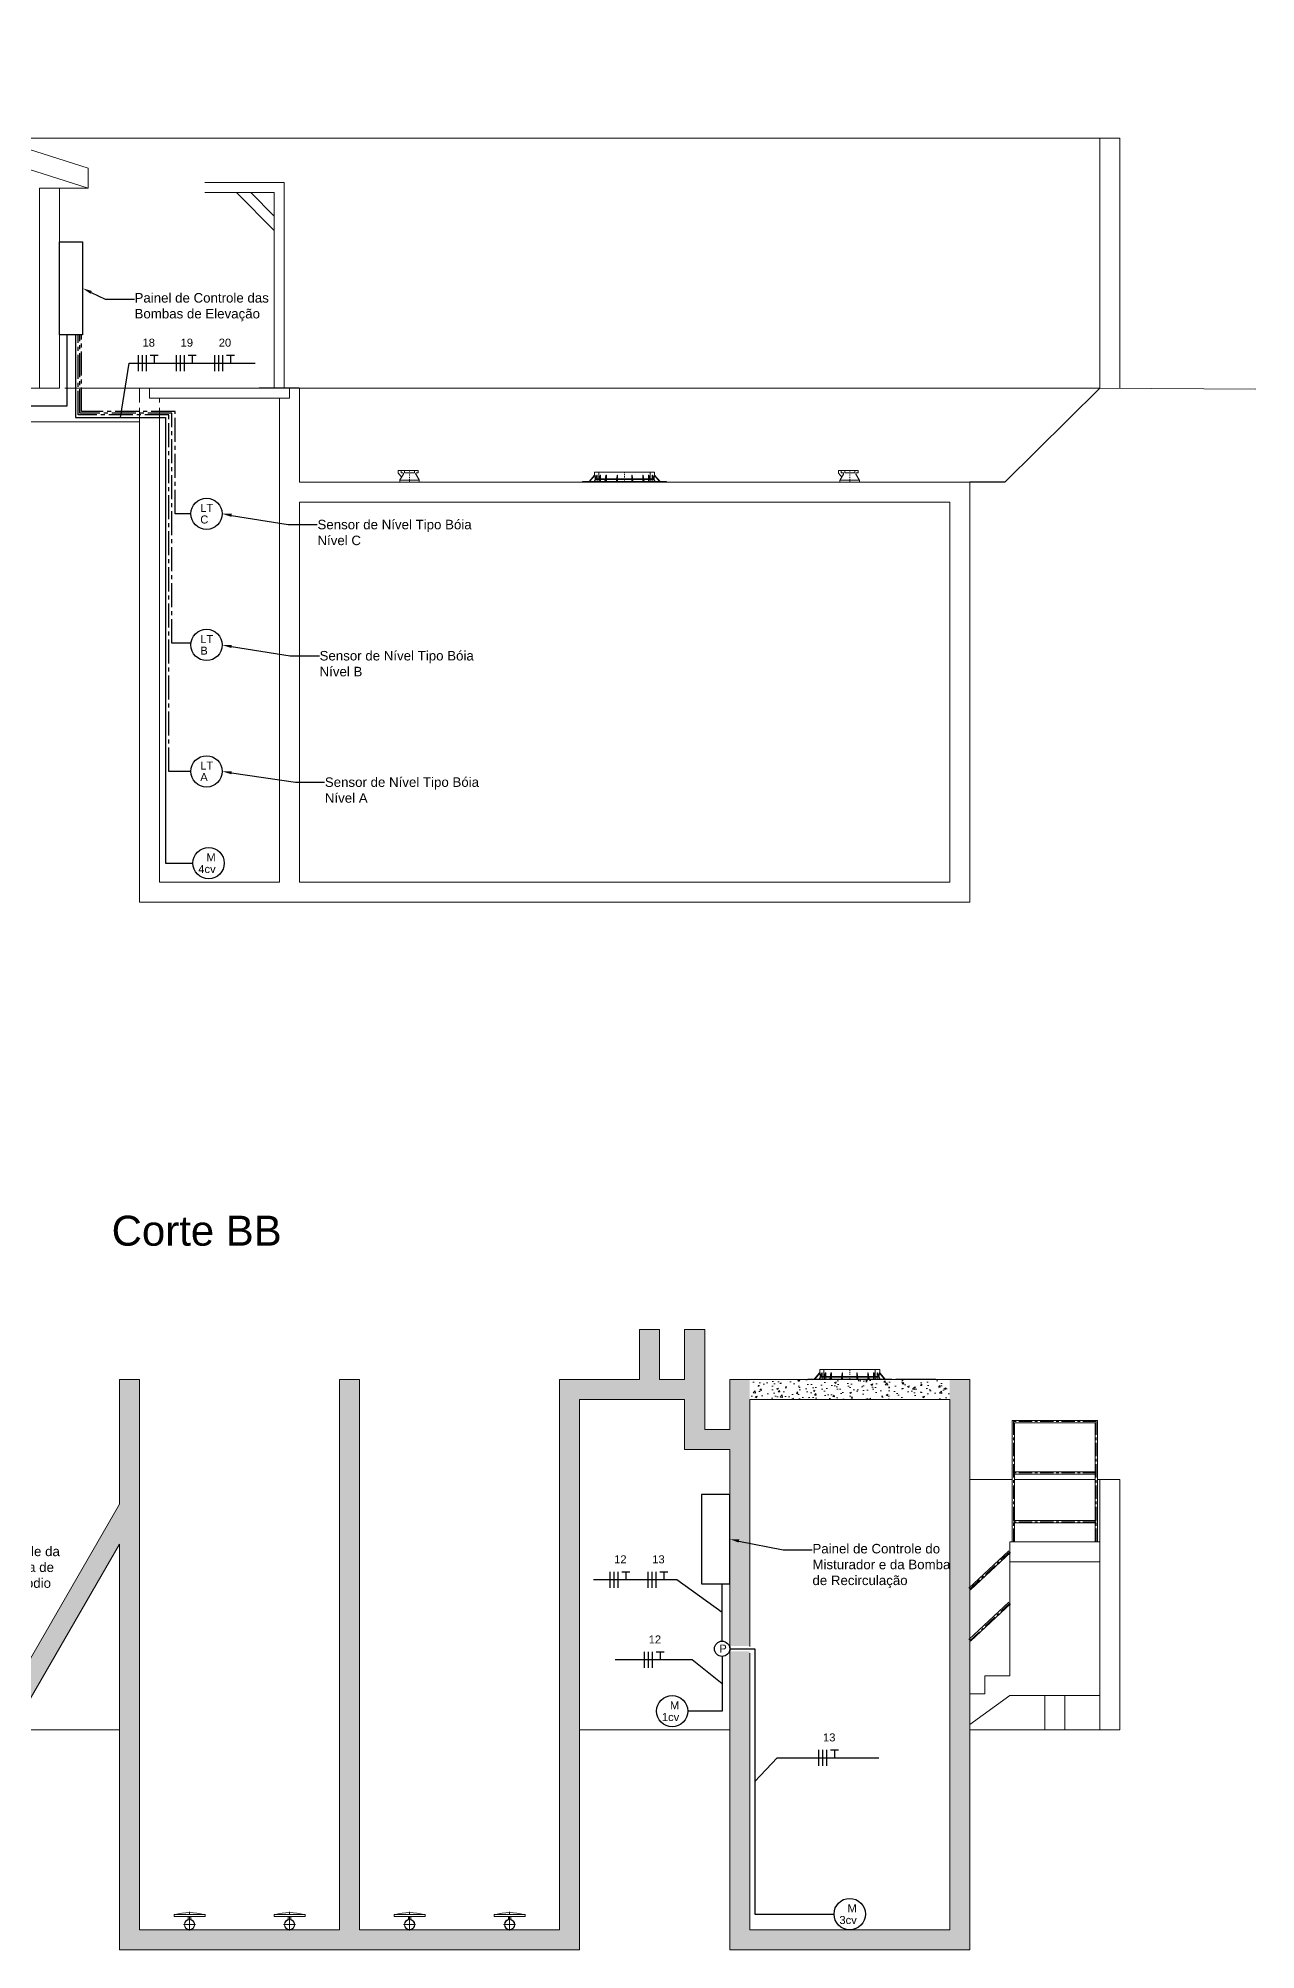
# Model space of a CAD drawing. Header units: millimetres. Extents: x -9869 to 1689, y 100 to 694.
# Drawn here: x 1575.3 to 1689.4, y 457.7 to 636.8 of the extents above; entities that cross this region are included whole.
import ezdxf
from ezdxf import colors
from ezdxf.entities.mleader import LeaderData, LeaderLine
from ezdxf.math import Vec2, Vec3

# ---------------------------------------------------------------- set-up
doc = ezdxf.new("R2010")
doc.units = ezdxf.units.MM
for name, pattern in [('CENTER', [2, 1.25, -0.25, 0.25, -0.25]), ('CENTER2', [1.125, 0.75, -0.125, 0.125, -0.125]), ('SGC_DASHDOT', [1, 0.5, -0.25, 0, -0.25])]:
    doc.linetypes.add(name, pattern=pattern)
for name, color, linetype, lineweight in [('Alvenaria', 8, 'Continuous', 9), ('Aço 1020', 6, 'Continuous', 9), ('Centro', 1, 'CENTER', 5), ('COTAS', 5, 'Continuous', 5), ('PAREDE', 7, 'Continuous', 9), ('SGC-Conexoes (Desenho Unifilar)', 6, 'Continuous', 5), ('SGC-Conexoes (Linhas Externas)', 6, 'Continuous', 9), ('SGC-EIXOS', 9, 'SGC_DASHDOT', 9), ('Solo', 14, 'Continuous', 30)]:
    doc.layers.add(name, color=color, linetype=linetype, lineweight=lineweight)
doc.styles.get("Standard").update_dxf_attribs({"font": 'Arial.ttf'})

# ---------------------------------------------------------------- blocks, each defined once
blk = doc.blocks.new('BB-2-LC01-N0-D0-S0', base_point=(-106625, -46704))
at = {"layer": 'SGC-Conexoes (Linhas Externas)'}
for p, q in [((-107045, -46798), (-106205, -46798)), ((-107045, -46804), (-107045, -46798)), ((-107045, -46804), (-106205, -46804)), ((-106979, -46798), (-106926, -46735)), ((-106975, -46798), (-106921, -46735)), ((-106930, -46798), (-106904, -46735)), ((-106926, -46735), (-106921, -46735)), ((-106925, -46704), (-106325, -46704)), ((-106925, -46704), (-106925, -46735)), ((-106925, -46798), (-106900, -46735)), ((-106921, -46795), (-106921, -46735)), ((-106330, -46771), (-106920, -46771)), ((-106920, -46771), (-106920, -46779)), ((-106920, -46779), (-106330, -46779)), ((-106904, -46735), (-106900, -46735)), ((-106900, -46798), (-106900, -46735)), ((-106884, -46798), (-106869, -46735)), ((-106882, -46704), (-106369, -46704)), ((-106882, -46704), (-106882, -46771)), ((-106879, -46798), (-106865, -46735)), ((-106869, -46735), (-106865, -46735)), ((-106865, -46798), (-106865, -46735)), ((-106822, -46798), (-106812, -46735)), ((-106817, -46798), (-106807, -46735)), ((-106812, -46735), (-106807, -46735)), ((-106807, -46798), (-106807, -46735)), ((-106787, -46771), (-106787, -46779)), ((-106764, -46771), (-106764, -46779)), ((-106708, -46798), (-106701, -46735)), ((-106703, -46798), (-106697, -46735)), ((-106701, -46735), (-106697, -46735)), ((-106697, -46798), (-106697, -46735)), ((-106547, -46798), (-106554, -46735)), ((-106549, -46735), (-106554, -46735)), ((-106554, -46798), (-106554, -46735)), ((-106543, -46798), (-106549, -46735)), ((-106487, -46771), (-106487, -46779)), ((-106464, -46771), (-106464, -46779)), ((-106439, -46735), (-106443, -46735)), ((-106433, -46798), (-106443, -46735)), ((-106443, -46798), (-106443, -46735)), ((-106429, -46798), (-106439, -46735)), ((-106382, -46735), (-106386, -46735)), ((-106371, -46798), (-106386, -46735)), ((-106386, -46798), (-106386, -46735)), ((-106367, -46798), (-106382, -46735)), ((-106369, -46704), (-106369, -46771)), ((-106325, -46798), (-106351, -46735)), ((-106347, -46735), (-106351, -46735)), ((-106351, -46798), (-106351, -46735)), ((-106321, -46798), (-106347, -46735)), ((-106330, -46771), (-106330, -46779)), ((-106276, -46798), (-106329, -46735)), ((-106325, -46735), (-106329, -46735)), ((-106329, -46795), (-106329, -46735)), ((-106325, -46704), (-106325, -46735)), ((-106271, -46798), (-106325, -46735)), ((-106205, -46804), (-106205, -46798)), ((-106205, -46804), (-106205, -46798))]:
    blk.add_line(p, q, dxfattribs=at)
at = {"layer": 'SGC-EIXOS'}
blk.add_line((-106625, -46704), (-106625, -46804), dxfattribs=at)
blk = doc.blocks.new('BB-1-GA01-N0-D0-S0', base_point=(134464, 232532))
at = {"layer": 'SGC-Conexoes (Linhas Externas)'}
for p, q in [((134351, 232646), (134351, 232622)), ((134383, 232646), (134351, 232646)), ((134385, 232582), (134351, 232622)), ((134379, 232646), (134379, 232624)), ((134379, 232646), (134549, 232646)), ((134414, 232646), (134414, 232624)), ((134414, 232624), (134514, 232624)), ((134514, 232646), (134514, 232624)), ((134549, 232646), (134549, 232624)), ((134367, 232549), (134561, 232549)), ((134367, 232532), (134561, 232532))]:
    blk.add_line(p, q, dxfattribs=at)
for points in [[(134367, 232532), (134367, 232549, -0.137976), (134368, 232554), (134402, 232609, 0.58566), (134393, 232624), (134379, 232624)], [(134561, 232532), (134561, 232549, 0.137976), (134559, 232554), (134526, 232609, -0.58566), (134534, 232624), (134549, 232624)]]:
    blk.add_lwpolyline(points, format="xyb", dxfattribs=at)
at = {"layer": 'SGC-EIXOS'}
blk.add_line((134464, 232532), (134464, 232646), dxfattribs=at)

msp = doc.modelspace()

# ---------------------------------------------------------------- hatches: boundary and pattern name
at = {"layer": 'Alvenaria'}
h = msp.add_hatch(dxfattribs=at)
h.set_pattern_fill('AR-CONC', color=256, scale=0.234375)
h.set_pattern_definition([(50, (3204.2076, 583.3335), (1.6810786, -0.1470753), [0.1757812, -1.9335938]), (355, (3204.2076, 583.3335), (-0.3251984, 1.7629503), [0.140625, -1.546875]), (100.45144, (3204.3477, 583.3212), (1.3558801, 1.615875), [0.149391, -1.6433018]), (46.1842, (3204.2076, 583.8022), (2.501347, -0.3879358), [0.263672, -2.9003906]), (96.63564, (3204.416, 583.77), (2.190614, 2.2830905), [0.2240867, -2.464954]), (351.18416, (3204.2076, 583.8022), (2.190614, 2.2830905), [0.2109375, -2.3203125]), (21, (3204.442, 583.685), (1.3990009, -0.943638), [0.1757812, -1.9335938]), (326, (3204.442, 583.685), (0.5702703, 1.6995704), [0.140625, -1.546875]), (71.45144, (3204.5586, 583.6064), (1.9692712, 0.7559324), [0.149391, -1.6433018]), (37.5, (3204.20765, 583.33346), (0.02849966, 0.78021997), [0, -1.528125, 0, -1.5703125, 0, -1.5527344]), (7.5, (3204.20765, 583.3335), (0.61656923, 0.92440245), [0, -0.8953125, 0, -1.49296875, 0, -0.5917969]), (327.5, (3203.685, 583.33346), (1.25114633, -0.05286298), [0, -0.5859375, 0, -1.828125, 0, -2.42578125]), (317.5, (3203.4506, 583.3335), (1.3668426, 0.23462105), [0, -0.76171875, 0, -1.2140625, 0, -1.72265625])])
h.paths.add_polyline_path([(1640.07, 486.12), (1641.945, 486.12), (1641.945, 511.093), (1640.07, 511.093), (1640.07, 506.406), (1637.727, 506.406), (1637.727, 515.781), (1635.852, 515.781), (1635.852, 511.093), (1633.508, 511.093), (1633.508, 515.781), (1631.633, 515.781), (1631.633, 511.093), (1624.133, 511.093), (1624.133, 459.531), (1605.383, 459.531), (1605.383, 511.093), (1603.508, 511.093), (1603.508, 459.531), (1584.758, 459.531), (1584.758, 511.093), (1582.883, 511.093), (1582.883, 499.418), (1571.938, 480.46), (1571.938, 480.15), (1573.924, 480.15), (1582.883, 495.668), (1582.883, 457.656), (1626.008, 457.656), (1626.008, 509.218), (1635.852, 509.218), (1635.852, 504.531), (1640.07, 504.531)])
h.paths.add_polyline_path([(1641.945, 485.62), (1640.07, 485.62), (1640.07, 457.656), (1662.57, 457.656), (1662.57, 511.093), (1660.695, 511.093), (1660.695, 459.531), (1641.945, 459.531)])
h = msp.add_hatch(dxfattribs=at)
h.set_pattern_fill('AR-CONC', color=256, scale=0.009375)
h.set_pattern_definition([(50, (100.7038, -1705.818), (1.7079813, -0.1494289), [0.1785937, -1.9645313]), (355, (100.7038, -1705.818), (-0.3304071, 1.7911579), [0.142875, -1.5716305]), (100.451445, (100.8461, -1705.8304), (1.3775742, 1.6417289), [0.1517813, -1.669596]), (46.1842, (100.7038, -1705.3417), (2.541366, -0.3941468), [0.2678906, -2.9467969]), (96.63556, (100.9156, -1705.3746), (2.2256638, 2.31962), [0.227672, -2.5043963]), (351.18415, (100.7038, -1705.3417), (2.2256638, 2.31962), [0.2143122, -2.357435]), (21, (100.9419, -1705.4608), (1.4213849, -0.9587362), [0.1785937, -1.9645313]), (326, (100.942, -1705.4608), (0.579394, 1.7267622), [0.142875, -1.571625]), (71.451445, (101.0604, -1705.5407), (2.0007789, 0.768026), [0.1517813, -1.6695932]), (37.5, (100.7038, -1705.81796), (0.02895566, 0.79270349), [0, -1.552575, 0, -1.5954375, 0, -1.57757813]), (7.5, (100.7038, -1705.818), (0.62643434, 0.9391929), [0, -0.9096375, 0, -1.51685625, 0, -0.60126563]), (327.5, (100.1728, -1705.81796), (1.27116183, -0.05370697), [0, -0.5953125, 0, -1.857375, 0, -2.46459375]), (317.5, (99.9347, -1705.818), (1.38871108, 0.23837335), [0, -0.77390625, 0, -1.2334875, 0, -1.75021875])])
h.paths.add_polyline_path([(1660.695, 511.093), (1641.945, 511.093), (1641.945, 509.218), (1660.695, 509.218)])

# ---------------------------------------------------------------- linework, layer by layer
at = {"color": 2}
for p, q in [((1577.985, 602.355), (1577.985, 609.029)), ((1578.757, 609.029), (1578.757, 601.282)), ((1582.977, 601.282), (1583.798, 606.378)), ((1583.798, 606.378), (1595.6, 606.378)), ((1584.627, 607.126), (1584.627, 605.626)), ((1585.002, 607.126), (1585.002, 605.626)), ((1585.377, 607.126), (1585.377, 605.626)), ((1585.752, 607.126), (1586.127, 607.126)), ((1586.127, 607.126), (1586.502, 607.126)), ((1586.127, 607.126), (1586.127, 606.378)), ((1588.199, 607.126), (1588.199, 605.626)), ((1588.574, 607.126), (1588.574, 605.626)), ((1588.949, 607.126), (1588.949, 605.626)), ((1589.324, 607.126), (1589.699, 607.126)), ((1589.699, 607.126), (1590.074, 607.126)), ((1589.699, 607.126), (1589.699, 606.378)), ((1591.771, 607.126), (1591.771, 605.626)), ((1592.146, 607.126), (1592.146, 605.626)), ((1592.521, 607.126), (1592.521, 605.626)), ((1592.896, 607.126), (1593.271, 607.126)), ((1593.271, 607.126), (1593.646, 607.126)), ((1593.271, 607.126), (1593.271, 606.378)), ((1547.32, 602.355), (1577.985, 602.355)), ((1578.757, 601.282), (1587.197, 601.282)), ((1587.197, 601.282), (1587.197, 559.506)), ((1587.197, 559.506), (1589.763, 559.506)), ((1628.828, 493.089), (1628.828, 491.589)), ((1629.203, 493.089), (1629.203, 491.589)), ((1629.578, 493.089), (1629.578, 491.589)), ((1629.953, 493.089), (1630.328, 493.089)), ((1630.328, 493.089), (1630.703, 493.089)), ((1630.328, 493.089), (1630.328, 492.341)), ((1632.4, 493.089), (1632.4, 491.589)), ((1632.775, 493.089), (1632.775, 491.589)), ((1633.15, 493.089), (1633.15, 491.589)), ((1633.525, 493.089), (1633.9, 493.089)), ((1633.9, 493.089), (1634.275, 493.089)), ((1633.9, 493.089), (1633.9, 492.341)), ((1635.104, 492.342), (1627.308, 492.342)), ((1639.358, 489.267), (1635.104, 492.342)), ((1639.358, 486.582), (1639.358, 491.952)), ((1632.068, 485.579), (1632.068, 484.079)), ((1632.443, 485.579), (1632.443, 484.079)), ((1632.818, 485.579), (1632.818, 484.079)), ((1633.193, 485.579), (1633.568, 485.579)), ((1633.568, 485.579), (1633.943, 485.579)), ((1633.568, 485.579), (1633.568, 484.831)), ((1640.07, 486.07), (1640.07, 485.67)), ((1640.07, 485.87), (1642.427, 485.87)), ((1642.427, 485.87), (1642.427, 460.999)), ((1636.543, 484.83), (1629.35, 484.83)), ((1639.358, 482.59), (1636.543, 484.83)), ((1639.358, 485.157), (1639.358, 480.023)), ((1639.358, 480.023), (1636.149, 480.023)), ((1642.427, 473.435), (1644.524, 475.648)), ((1644.524, 475.648), (1654.038, 475.648)), ((1648.403, 476.397), (1648.403, 474.897)), ((1648.778, 476.397), (1648.778, 474.897)), ((1649.153, 476.397), (1649.153, 474.897)), ((1649.528, 476.397), (1649.903, 476.397)), ((1649.903, 476.397), (1650.278, 476.397)), ((1649.903, 476.397), (1649.903, 475.649)), ((1642.427, 460.999), (1649.852, 460.999))]:
    msp.add_line(p, q, dxfattribs=at)
at = {"color": 4, "linetype": 'CENTER2', "ltscale": 3}
for p, q in [((1579.001, 601.537), (1579.001, 609.029)), ((1579.165, 601.691), (1579.165, 609.029)), ((1579.318, 601.835), (1579.318, 609.029)), ((1587.502, 601.537), (1579.001, 601.537)), ((1587.774, 601.691), (1579.165, 601.691)), ((1588.1, 601.835), (1579.318, 601.835)), ((1587.502, 568.105), (1587.502, 601.537)), ((1587.774, 580.128), (1587.774, 601.691)), ((1588.1, 592.247), (1588.1, 601.835)), ((1589.57, 592.247), (1588.1, 592.247)), ((1589.581, 580.128), (1587.774, 580.128)), ((1589.57, 568.105), (1587.502, 568.105))]:
    msp.add_line(p, q, dxfattribs=at)
at = {"color": 2}
for points in [[(1577.258, 617.74), (1579.426, 617.74), (1579.426, 609.029), (1577.258, 609.029)], [(1640.07, 500.338), (1637.428, 500.338), (1637.428, 491.952), (1640.07, 491.952)]]:
    msp.add_lwpolyline(points, close=True, dxfattribs=at)
at = {"color": 4}
for centre in [(1591.039, 592.247), (1591.039, 579.953), (1591.039, 568.105)]:
    msp.add_circle(centre, 1.469, dxfattribs=at)
at = {"color": 2}
for centre, radius in [((1591.232, 559.506), 1.469), ((1639.358, 485.87), 0.713), ((1634.68, 480.023), 1.469), ((1651.32, 460.999), 1.469)]:
    msp.add_circle(centre, radius, dxfattribs=at)
at = {"layer": 'Aço 1020'}
for p, q in [((1598.322, 623.284), (1590.895, 623.284)), ((1597.384, 622.347), (1590.895, 622.347)), ((1593.852, 622.347), (1597.384, 618.814)), ((1595.178, 622.347), (1597.384, 620.14)), ((1597.384, 604.065), (1597.384, 622.347)), ((1598.322, 604.065), (1598.322, 623.284))]:
    msp.add_line(p, q, dxfattribs=at)
for points in [[(1595.978, 604.065), (1599.728, 604.065), (1599.728, 604.009), (1595.978, 604.009)], [(1655.654, 511.149), (1659.404, 511.149), (1659.404, 511.093), (1655.654, 511.093)]]:
    msp.add_lwpolyline(points, close=True, dxfattribs=at)
at = {"layer": 'Centro'}
for p, q in [((1666.657, 495.906), (1666.657, 507.156)), ((1674.43, 507.156), (1666.657, 507.156)), ((1674.43, 495.906), (1674.43, 507.156)), ((1674.43, 502.346), (1666.657, 502.346)), ((1674.43, 497.781), (1666.657, 497.781)), ((1662.57, 491.468), (1666.32, 494.963)), ((1666.329, 495.906), (1666.657, 495.906)), ((1666.985, 495.906), (1666.657, 495.906)), ((1674.102, 495.906), (1674.43, 495.906)), ((1674.758, 495.906), (1674.43, 495.906)), ((1662.57, 486.601), (1666.32, 490.154)), ((1589.445, 459.451), (1589.445, 461.326)), ((1598.82, 459.451), (1598.82, 461.326)), ((1610.07, 459.451), (1610.07, 461.326)), ((1619.445, 459.451), (1619.445, 461.326)), ((1588.883, 460.013), (1590.008, 460.013)), ((1598.258, 460.013), (1599.383, 460.013)), ((1609.508, 460.013), (1610.633, 460.013)), ((1618.883, 460.013), (1620.008, 460.013))]:
    msp.add_line(p, q, dxfattribs=at)
at = {"layer": 'PAREDE'}
for p, q in [((1579.949, 624.634), (1541.726, 636.822)), ((1579.949, 622.759), (1541.726, 634.947)), ((1674.758, 627.447), (1571.128, 627.447)), ((1676.633, 627.447), (1674.758, 627.447)), ((1674.758, 627.447), (1674.758, 604.009)), ((1676.633, 604.009), (1676.633, 627.447)), ((1579.949, 622.759), (1579.949, 624.634)), ((1577.258, 622.759), (1575.383, 622.759)), ((1575.383, 622.759), (1575.383, 604.009)), ((1577.258, 604.009), (1577.258, 622.759)), ((1577.258, 622.759), (1579.949, 622.759)), ((1577.258, 604.009), (1523.416, 604.009)), ((1599.758, 604.009), (1577.758, 604.009)), ((1584.758, 602.681), (1584.758, 604.009)), ((1585.695, 603.072), (1585.695, 604.009)), ((1598.82, 604.009), (1598.82, 603.072)), ((1599.758, 595.225), (1599.758, 604.009)), ((1674.758, 604.009), (1599.758, 604.009)), ((1674.758, 604.009), (1689.379, 603.914)), ((1584.758, 555.85), (1584.758, 602.181)), ((1598.82, 603.072), (1585.695, 603.072)), ((1586.633, 603.072), (1586.633, 602.681)), ((1586.633, 602.181), (1586.633, 557.725)), ((1597.883, 603.072), (1597.883, 557.725)), ((1503.195, 600.853), (1584.758, 600.853)), ((1662.57, 595.225), (1599.758, 595.225)), ((1662.57, 595.225), (1662.57, 555.85)), ((1599.758, 593.35), (1660.695, 593.35)), ((1599.758, 593.35), (1599.758, 557.725)), ((1660.695, 593.35), (1660.695, 557.725)), ((1597.883, 557.725), (1586.633, 557.725)), ((1660.695, 557.725), (1599.758, 557.725)), ((1584.758, 555.85), (1662.57, 555.85)), ((1633.508, 515.781), (1631.633, 515.781)), ((1631.633, 515.781), (1631.633, 511.093)), ((1633.508, 515.781), (1633.508, 511.093)), ((1637.727, 515.781), (1635.852, 515.781)), ((1635.852, 515.781), (1635.852, 511.093)), ((1637.727, 515.781), (1637.727, 506.406)), ((1582.883, 499.418), (1582.883, 511.093)), ((1582.883, 511.093), (1582.883, 501.718)), ((1582.883, 511.093), (1584.758, 511.093)), ((1584.758, 459.531), (1584.758, 511.093)), ((1603.508, 459.531), (1603.508, 511.093)), ((1603.508, 511.093), (1605.383, 511.093)), ((1605.383, 459.531), (1605.383, 511.093)), ((1624.133, 459.531), (1624.133, 511.093)), ((1624.133, 511.093), (1631.633, 511.093)), ((1633.508, 511.093), (1635.852, 511.093)), ((1637.727, 506.406), (1637.727, 511.093)), ((1640.07, 511.093), (1640.07, 506.406)), ((1640.07, 511.093), (1641.945, 511.093)), ((1641.945, 511.093), (1660.695, 511.093)), ((1660.695, 511.093), (1662.57, 511.093)), ((1662.57, 457.656), (1662.57, 511.093)), ((1626.008, 457.656), (1626.008, 509.218)), ((1626.008, 509.218), (1635.852, 509.218)), ((1635.852, 504.531), (1635.852, 509.218)), ((1640.07, 509.218), (1640.07, 506.406)), ((1641.945, 509.218), (1660.695, 509.218)), ((1641.945, 486.07), (1641.945, 509.218)), ((1660.695, 459.531), (1660.695, 509.218)), ((1637.727, 506.406), (1640.07, 506.406)), ((1640.07, 504.531), (1635.852, 504.531)), ((1640.07, 504.531), (1640.07, 457.656)), ((1666.539, 501.718), (1662.57, 501.718)), ((1674.313, 501.718), (1666.774, 501.718)), ((1674.758, 501.718), (1674.547, 501.718)), ((1674.758, 501.718), (1674.758, 478.281)), ((1676.633, 501.718), (1674.758, 501.718)), ((1676.633, 501.718), (1676.633, 478.281)), ((1676.633, 478.281), (1676.633, 501.718)), ((1571.938, 480.46), (1582.883, 499.418)), ((1573.924, 480.15), (1582.883, 495.668)), ((1582.883, 457.656), (1582.883, 495.668)), ((1674.758, 495.906), (1666.32, 495.906)), ((1666.32, 495.906), (1666.32, 494.031)), ((1666.32, 494.031), (1674.758, 494.031)), ((1666.32, 494.031), (1666.32, 483.343)), ((1641.945, 459.531), (1641.945, 485.47)), ((1663.977, 481.656), (1663.977, 483.343)), ((1663.977, 483.343), (1666.32, 483.343)), ((1662.57, 481.656), (1663.977, 481.656)), ((1662.57, 478.781), (1666.32, 481.481)), ((1666.32, 481.481), (1674.758, 481.481)), ((1669.602, 481.481), (1669.602, 478.281)), ((1671.477, 481.481), (1671.477, 478.281)), ((1582.883, 478.281), (1489.133, 478.281)), ((1640.07, 478.281), (1626.008, 478.281)), ((1660.695, 478.281), (1660.695, 459.531)), ((1662.57, 478.281), (1676.633, 478.281)), ((1662.57, 478.281), (1662.57, 478.281)), ((1587.992, 460.763), (1587.992, 460.951)), ((1587.992, 460.951), (1588.086, 460.951)), ((1587.992, 460.763), (1590.899, 460.763)), ((1590.805, 460.951), (1588.086, 460.951)), ((1589.561, 460.763), (1589.33, 460.763)), ((1589.33, 460.763), (1589.33, 460.482)), ((1589.561, 460.482), (1589.561, 460.763)), ((1590.899, 460.951), (1590.805, 460.951)), ((1590.899, 460.763), (1590.899, 460.951)), ((1597.367, 460.763), (1597.367, 460.951)), ((1597.367, 460.951), (1597.461, 460.951)), ((1597.367, 460.763), (1600.274, 460.763)), ((1600.18, 460.951), (1597.461, 460.951)), ((1598.936, 460.763), (1598.705, 460.763)), ((1598.705, 460.763), (1598.705, 460.482)), ((1598.936, 460.482), (1598.936, 460.763)), ((1600.274, 460.951), (1600.18, 460.951)), ((1600.274, 460.763), (1600.274, 460.951)), ((1608.617, 460.763), (1608.617, 460.951)), ((1608.617, 460.951), (1608.711, 460.951)), ((1608.617, 460.763), (1611.524, 460.763)), ((1611.43, 460.951), (1608.711, 460.951)), ((1610.186, 460.763), (1609.955, 460.763)), ((1609.955, 460.763), (1609.955, 460.482)), ((1610.186, 460.482), (1610.186, 460.763)), ((1611.524, 460.951), (1611.43, 460.951)), ((1611.524, 460.763), (1611.524, 460.951)), ((1617.992, 460.763), (1617.992, 460.951)), ((1617.992, 460.951), (1618.086, 460.951)), ((1617.992, 460.763), (1620.899, 460.763)), ((1620.805, 460.951), (1618.086, 460.951)), ((1619.561, 460.763), (1619.33, 460.763)), ((1619.33, 460.763), (1619.33, 460.482)), ((1619.561, 460.482), (1619.561, 460.763)), ((1620.899, 460.951), (1620.805, 460.951)), ((1620.899, 460.763), (1620.899, 460.951)), ((1603.508, 459.531), (1584.758, 459.531)), ((1624.133, 459.531), (1605.383, 459.531)), ((1660.695, 459.531), (1641.945, 459.531)), ((1582.883, 457.656), (1626.008, 457.656)), ((1662.57, 457.656), (1640.07, 457.656))]:
    msp.add_line(p, q, dxfattribs=at)
for centre, radius in [((1589.445, 460.013), 0.483), ((1589.445, 460.013), 0.469), ((1598.82, 460.013), 0.483), ((1598.82, 460.013), 0.469), ((1610.07, 460.013), 0.483), ((1610.07, 460.013), 0.469), ((1619.445, 460.013), 0.483), ((1619.445, 460.013), 0.469)]:
    msp.add_circle(centre, radius, dxfattribs=at)
for centre in [(1589.445, 456.072), (1598.82, 456.072), (1610.07, 456.072), (1619.445, 456.072)]:
    msp.add_arc(centre, 5.065, 74.43161, 105.56839, dxfattribs=at)
at = {"layer": 'SGC-Conexoes (Desenho Unifilar)'}
for p, q in [((1666.539, 495.906), (1666.539, 507.273)), ((1666.539, 507.273), (1674.547, 507.273)), ((1674.547, 507.273), (1674.547, 495.906)), ((1666.774, 495.906), (1666.774, 507.038)), ((1666.774, 507.038), (1674.313, 507.038)), ((1674.313, 507.038), (1674.313, 495.906)), ((1666.657, 502.463), (1674.43, 502.463)), ((1666.657, 502.229), (1674.43, 502.229)), ((1666.657, 497.898), (1674.43, 497.898)), ((1666.657, 497.663), (1674.43, 497.663)), ((1662.49, 491.554), (1666.24, 495.054)), ((1662.65, 491.382), (1666.4, 494.882)), ((1662.488, 486.742), (1666.238, 490.242)), ((1662.648, 486.571), (1666.398, 490.071))]:
    msp.add_line(p, q, dxfattribs=at)
at = {"layer": 'Solo'}
for p, q in [((1674.758, 604.009), (1665.858, 595.225)), ((1665.858, 595.225), (1662.57, 595.225))]:
    msp.add_line(p, q, dxfattribs=at)

# ---------------------------------------------------------------- block references
at = {"layer": 'SGC-Conexoes (Linhas Externas)', "xscale": 0.009375000000000001, "yscale": 0.009375000000000001, "zscale": 0.009375000000000001}
for name, p in [('BB-1-GA01-N0-D0-S0', (1610.07, 595.225)), ('BB-2-LC01-N0-D0-S0', (1630.227, 596.162)), ('BB-1-GA01-N0-D0-S0', (1651.32, 595.225)), ('BB-2-LC01-N0-D0-S0', (1651.32, 512.031))]:
    msp.add_blockref(name, p, dxfattribs=at)

# ---------------------------------------------------------------- texts
at = {"layer": 'COTAS', "color": 2, "char_height": 0.75, "attachment_point": 1}
for s, insert in [('18', (1585.04, 608.664)), ('19', (1588.612, 608.664)), ('20', (1592.184, 608.664)), ('4cv', (1590.265, 559.326)), ('M', (1591.026, 560.431)), ('12', (1629.241, 494.627)), ('13', (1632.812, 494.627)), ('12', (1632.481, 487.117)), ('P', (1639.101, 486.259)), ('M', (1634.474, 480.948)), ('1cv', (1633.713, 479.842)), ('13', (1648.816, 477.935)), ('3cv', (1650.354, 460.819)), ('M', (1651.115, 461.924))]:
    msp.add_mtext_dynamic_manual_height_columns(s, width=1385.51337, gutter_width=0.75, heights=[0], dxfattribs=dict(at, insert=insert))
at = {"layer": 'COTAS', "color": 4, "char_height": 0.75, "attachment_point": 1}
for s, insert in [('LT', (1590.451, 593.172)), ('C', (1590.451, 592.089)), ('LT', (1590.451, 580.878)), ('B', (1590.451, 579.795)), ('LT', (1590.451, 569.03)), ('A', (1590.451, 567.947))]:
    msp.add_mtext_dynamic_manual_height_columns(s, width=1385.51337, gutter_width=0.75, heights=[0], dxfattribs=dict(at, insert=insert))
at = {"layer": 'COTAS', "insert": (1582.147, 526.459), "char_height": 2.8125, "attachment_point": 1}
msp.add_mtext_dynamic_manual_height_columns('Corte BB', width=4099.92409, gutter_width=0.75, heights=[0], dxfattribs=at)

# ---------------------------------------------------------------- leaders
at = {"layer": 'COTAS'}
ml = msp.add_multileader_mtext('Standard', dxfattribs=at)
ml.set_content('Painel de Controle das\\PBombas de Elevação', color=256)
ml.set_leader_properties()
ml.build(insert=Vec2(0, 0))
ml.multileader.update_dxf_attribs({"arrow_head_size": 0.891})
ctx = ml.context
ctx.base_point, ctx.char_height, ctx.arrow_head_size, ctx.landing_gap_size, ctx.plane_origin = Vec3(1584.273, 612.369), 0.89064, 0.891, 0.0178, Vec3(1583.471, 634.755)
notes = []
notes.append((ctx, [(0, (1, 1, 0), (1581.543, 612.369), (1, 0), 2.73, [(0, [(1579.426, 613.384)], 0, [])])]))
ctx.mtext.insert, ctx.mtext.flow_direction = Vec3(1584.291, 612.936), 5
ml = msp.add_multileader_mtext('Standard', dxfattribs=at)
ml.set_content('Sensor de Nível Tipo Bóia\\PNível C', color=256)
ml.set_leader_properties()
ml.build(insert=Vec2(0, 0))
ml.multileader.update_dxf_attribs({"arrow_head_size": 0.891})
ctx = ml.context
ctx.base_point, ctx.char_height, ctx.arrow_head_size, ctx.landing_gap_size, ctx.plane_origin = Vec3(1601.419, 591.232), 0.89064, 0.891, 0.0178, Vec3(1596.554, 613.618)
notes.append((ctx, [(0, (1, 1, 0), (1598.689, 591.232), (1, 0), 2.73, [(0, [(1592.508, 592.247)], 0, [])])]))
ctx.mtext.insert, ctx.mtext.flow_direction = Vec3(1601.437, 591.685), 5
ml = msp.add_multileader_mtext('Standard', dxfattribs=at)
ml.set_content('Sensor de Nível Tipo Bóia\\PNível B', color=256)
ml.set_leader_properties()
ml.build(insert=Vec2(0, 0))
ml.multileader.update_dxf_attribs({"arrow_head_size": 0.891})
ctx = ml.context
ctx.base_point, ctx.char_height, ctx.arrow_head_size, ctx.landing_gap_size, ctx.plane_origin = Vec3(1601.617, 578.938), 0.89064, 0.891, 0.0178, Vec3(1596.554, 601.324)
notes.append((ctx, [(0, (1, 1, 0), (1598.887, 578.938), (1, 0), 2.73, [(0, [(1592.508, 579.953)], 0, [])])]))
ctx.mtext.insert, ctx.mtext.flow_direction = Vec3(1601.634, 579.391), 5
ml = msp.add_multileader_mtext('Standard', dxfattribs=at)
ml.set_content('Sensor de Nível Tipo Bóia\\PNível A', color=256)
ml.set_leader_properties()
ml.build(insert=Vec2(0, 0))
ml.multileader.update_dxf_attribs({"arrow_head_size": 0.891})
ctx = ml.context
ctx.base_point, ctx.char_height, ctx.arrow_head_size, ctx.landing_gap_size, ctx.plane_origin = Vec3(1602.11, 567.09), 0.89064, 0.891, 0.0178, Vec3(1596.554, 589.476)
notes.append((ctx, [(0, (1, 1, 0), (1599.38, 567.09), (1, 0), 2.73, [(0, [(1592.508, 568.105)], 0, [])])]))
ctx.mtext.insert, ctx.mtext.flow_direction = Vec3(1602.128, 567.542), 5
ml = msp.add_multileader_mtext('Standard', dxfattribs=at)
ml.set_content('Painel de Controle da\\PBomba Dosadora de\\PHipoclorito de Sódio', color=256)
ml.set_leader_properties()
ml.build(insert=Vec2(0, 0))
ml.multileader.update_dxf_attribs({"arrow_head_size": 0.891})
ctx = ml.context
ctx.base_point, ctx.char_height, ctx.arrow_head_size, ctx.landing_gap_size, ctx.plane_origin = Vec3(1565.31, 494.871), 0.89064, 0.891, 0.0178, Vec3(1561.616, 517.257)
notes.append((ctx, [(0, (1, 1, 0), (1562.58, 494.871), (1, 0), 2.73, [(0, [(1557.57, 495.04)], 0, [])])]))
ctx.mtext.insert, ctx.mtext.flow_direction = Vec3(1565.328, 495.44), 5
ml = msp.add_multileader_mtext('Standard', dxfattribs=at)
ml.set_content('Painel de Controle do \\PMisturador e da Bomba\\Pde Recirculação', color=256)
ml.set_leader_properties()
ml.build(insert=Vec2(0, 0))
ml.multileader.update_dxf_attribs({"arrow_head_size": 0.891})
ctx = ml.context
ctx.base_point, ctx.char_height, ctx.arrow_head_size, ctx.landing_gap_size, ctx.plane_origin = Vec3(1647.81, 495.13), 0.89064, 0.891, 0.0178, Vec3(1644.116, 517.516)
notes.append((ctx, [(0, (1, 1, 0), (1645.08, 495.13), (1, 0), 2.73, [(0, [(1640.07, 496.145)], 0, [])])]))
ctx.mtext.insert, ctx.mtext.flow_direction = Vec3(1647.828, 495.697), 5
for ctx, leaders in notes:
    for number, flags, end, landing, length, lines in leaders:
        leader = LeaderData()
        leader.index, (leader.has_last_leader_line, leader.has_dogleg_vector, leader.attachment_direction) = number, flags
        leader.last_leader_point, leader.dogleg_vector, leader.dogleg_length = Vec3(end), Vec3(landing), length
        for number, points, colour, breaks in lines:
            line = LeaderLine()
            line.index, line.vertices, line.color, line.breaks = number, Vec3.list(points), colors.encode_raw_color(colour), breaks
            leader.lines.append(line)
        ctx.leaders.append(leader)

doc.saveas('drawing.dxf')
